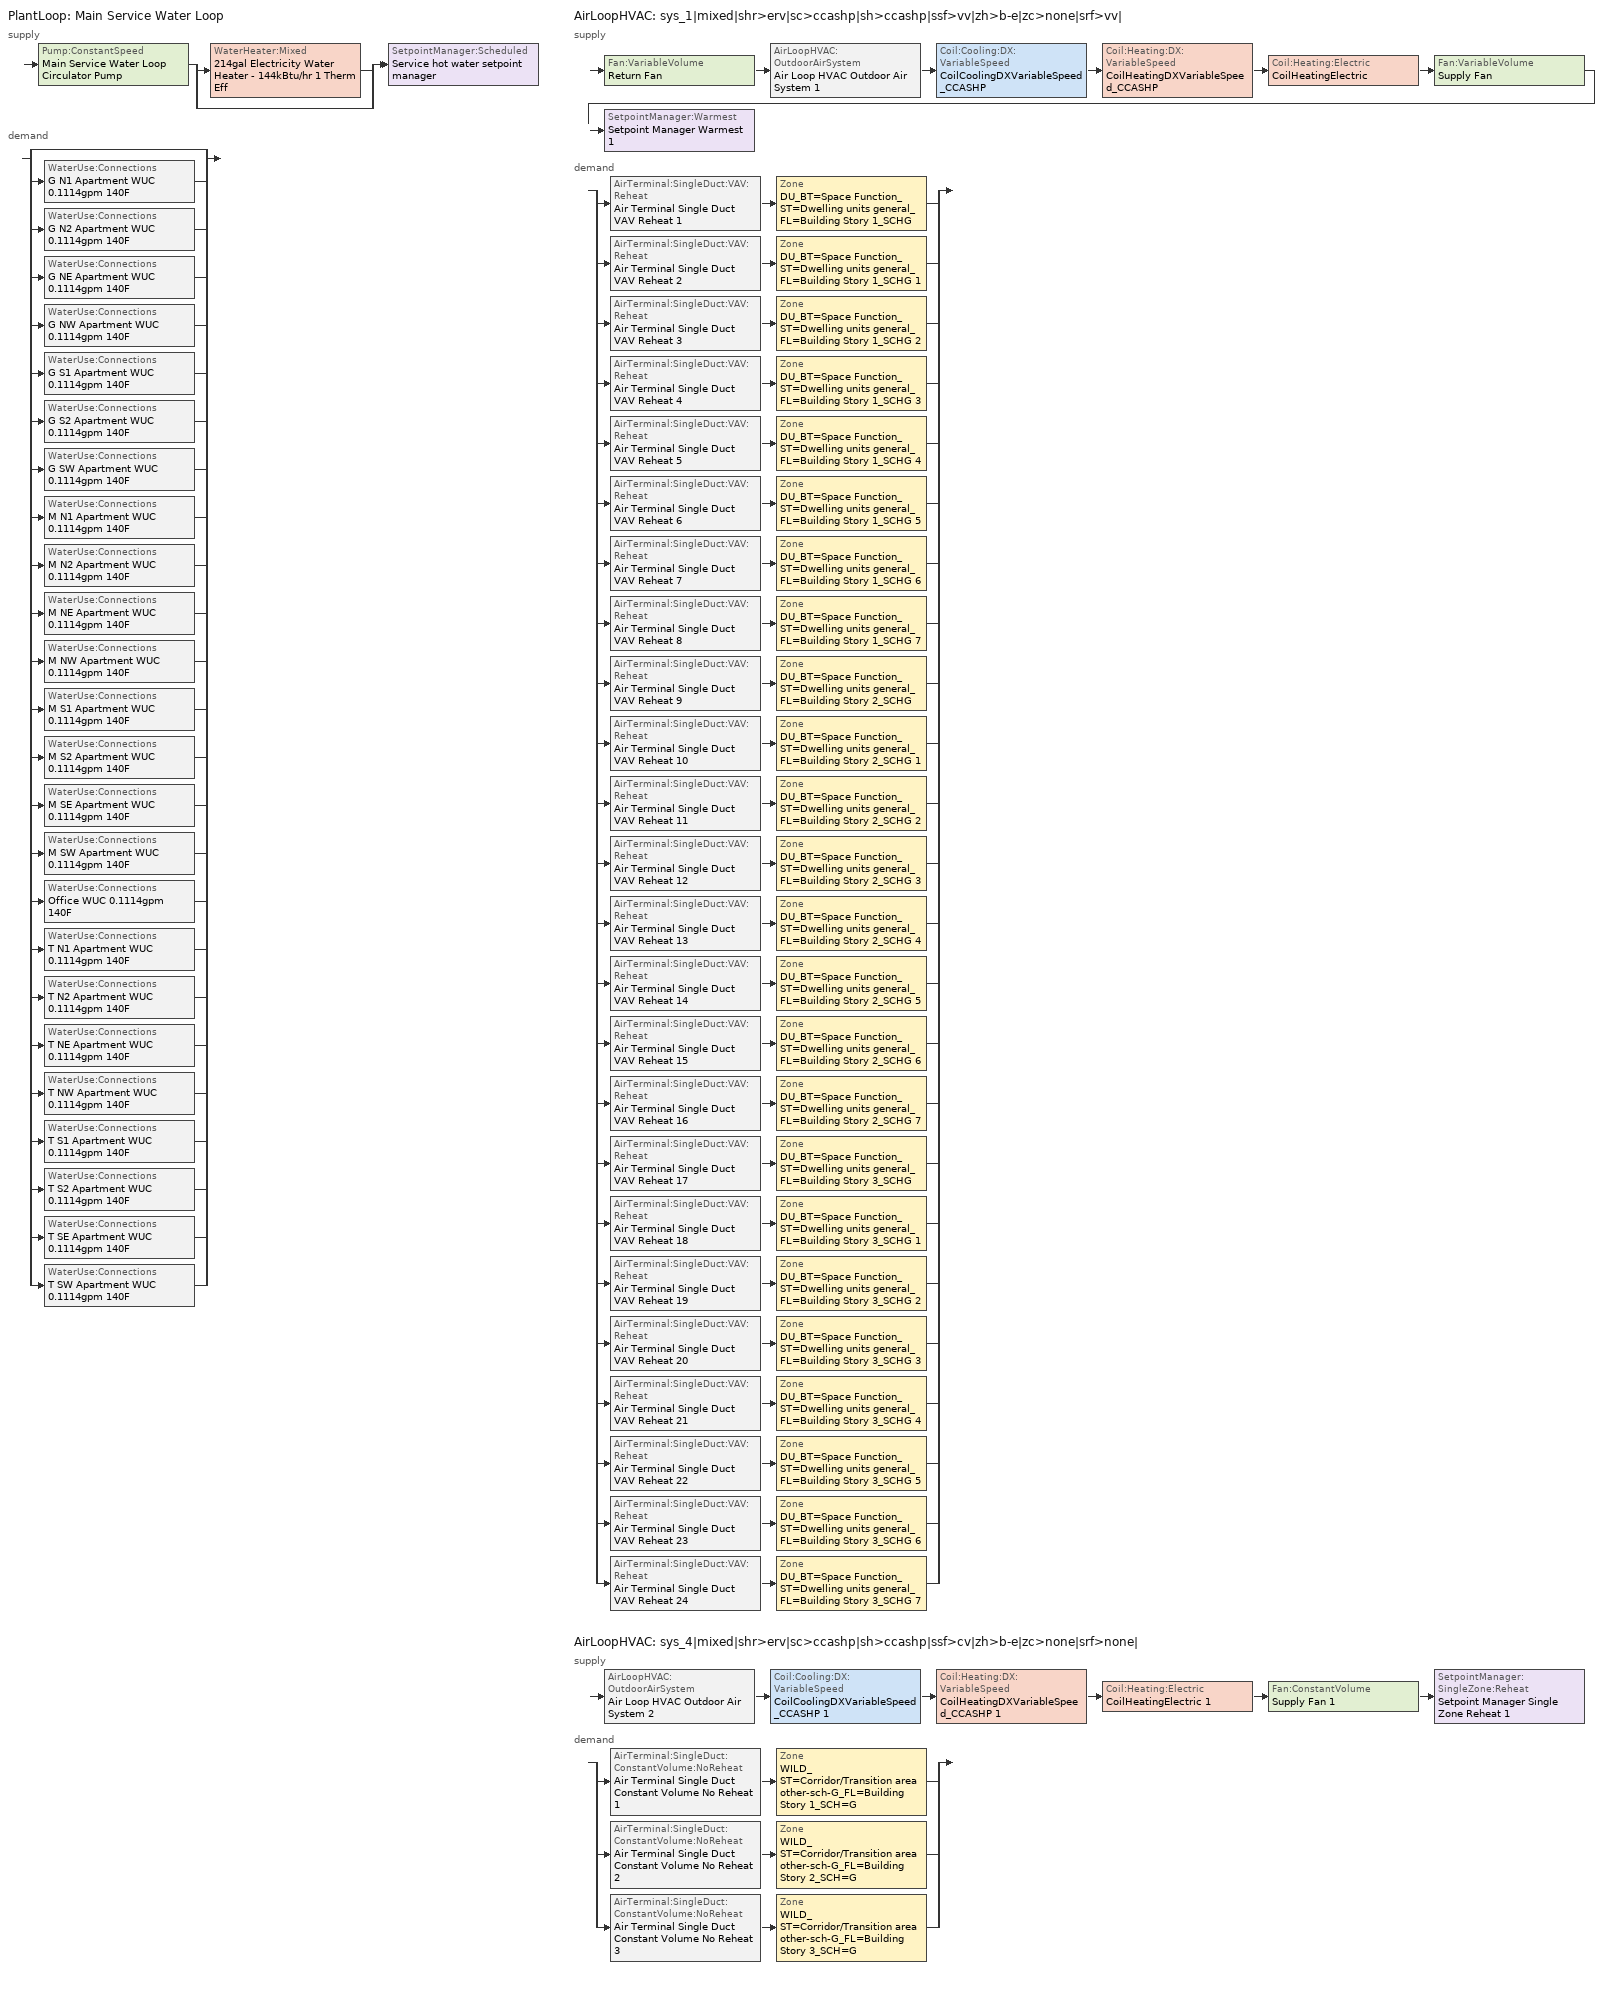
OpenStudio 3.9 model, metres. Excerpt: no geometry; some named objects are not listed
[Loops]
PlantLoop 'Main Service Water Loop'
 supply: Pump:ConstantSpeed 'Main Service Water Loop Circulator Pump' > split
  | WaterHeater:Mixed '214gal Electricity Water Heater - 144kBtu/hr 1 Therm Eff'
  | bypass
  join > SetpointManager:Scheduled 'Service hot water setpoint manager'
 demand: split
  | bypass
  | WaterUse:Connections 'G N1 Apartment WUC 0.1114gpm 140F'
  | WaterUse:Connections 'G N2 Apartment WUC 0.1114gpm 140F'
  | WaterUse:Connections 'G NE Apartment WUC 0.1114gpm 140F'
  | WaterUse:Connections 'G NW Apartment WUC 0.1114gpm 140F'
  | WaterUse:Connections 'G S1 Apartment WUC 0.1114gpm 140F'
  | WaterUse:Connections 'G S2 Apartment WUC 0.1114gpm 140F'
  | WaterUse:Connections 'G SW Apartment WUC 0.1114gpm 140F'
  | WaterUse:Connections 'M N1 Apartment WUC 0.1114gpm 140F'
  | WaterUse:Connections 'M N2 Apartment WUC 0.1114gpm 140F'
  | WaterUse:Connections 'M NE Apartment WUC 0.1114gpm 140F'
  | WaterUse:Connections 'M NW Apartment WUC 0.1114gpm 140F'
  | WaterUse:Connections 'M S1 Apartment WUC 0.1114gpm 140F'
  | WaterUse:Connections 'M S2 Apartment WUC 0.1114gpm 140F'
  | WaterUse:Connections 'M SE Apartment WUC 0.1114gpm 140F'
  | WaterUse:Connections 'M SW Apartment WUC 0.1114gpm 140F'
  | WaterUse:Connections 'Office WUC 0.1114gpm 140F'
  | WaterUse:Connections 'T N1 Apartment WUC 0.1114gpm 140F'
  | WaterUse:Connections 'T N2 Apartment WUC 0.1114gpm 140F'
  | WaterUse:Connections 'T NE Apartment WUC 0.1114gpm 140F'
  | WaterUse:Connections 'T NW Apartment WUC 0.1114gpm 140F'
  | WaterUse:Connections 'T S1 Apartment WUC 0.1114gpm 140F'
  | WaterUse:Connections 'T S2 Apartment WUC 0.1114gpm 140F'
  | WaterUse:Connections 'T SE Apartment WUC 0.1114gpm 140F'
  | WaterUse:Connections 'T SW Apartment WUC 0.1114gpm 140F'
AirLoopHVAC 'sys_1|mixed|shr>erv|sc>ccashp|sh>ccashp|ssf>vv|zh>b-e|zc>none|srf>vv|'
 supply: Fan:VariableVolume 'Return Fan' > AirLoopHVAC:OutdoorAirSystem 'Air Loop HVAC Outdoor Air System 1' > Coil:Cooling:DX:VariableSpeed 'CoilCoolingDXVariableSpeed_CCASHP' > Coil:Heating:DX:VariableSpeed 'CoilHeatingDXVariableSpeed_CCASHP' > Coil:Heating:Electric 'CoilHeatingElectric' > Fan:VariableVolume 'Supply Fan' > SetpointManager:Warmest 'Setpoint Manager Warmest 1'
 demand: split
  | AirTerminal:SingleDuct:VAV:Reheat 'Air Terminal Single Duct VAV Reheat 1' > Zone 'DU_BT=Space Function_ST=Dwelling units general_FL=Building Story 1_SCHG'
  | AirTerminal:SingleDuct:VAV:Reheat 'Air Terminal Single Duct VAV Reheat 2' > Zone 'DU_BT=Space Function_ST=Dwelling units general_FL=Building Story 1_SCHG 1'
  | AirTerminal:SingleDuct:VAV:Reheat 'Air Terminal Single Duct VAV Reheat 3' > Zone 'DU_BT=Space Function_ST=Dwelling units general_FL=Building Story 1_SCHG 2'
  | AirTerminal:SingleDuct:VAV:Reheat 'Air Terminal Single Duct VAV Reheat 4' > Zone 'DU_BT=Space Function_ST=Dwelling units general_FL=Building Story 1_SCHG 3'
  | AirTerminal:SingleDuct:VAV:Reheat 'Air Terminal Single Duct VAV Reheat 5' > Zone 'DU_BT=Space Function_ST=Dwelling units general_FL=Building Story 1_SCHG 4'
  | AirTerminal:SingleDuct:VAV:Reheat 'Air Terminal Single Duct VAV Reheat 6' > Zone 'DU_BT=Space Function_ST=Dwelling units general_FL=Building Story 1_SCHG 5'
  | AirTerminal:SingleDuct:VAV:Reheat 'Air Terminal Single Duct VAV Reheat 7' > Zone 'DU_BT=Space Function_ST=Dwelling units general_FL=Building Story 1_SCHG 6'
  | AirTerminal:SingleDuct:VAV:Reheat 'Air Terminal Single Duct VAV Reheat 8' > Zone 'DU_BT=Space Function_ST=Dwelling units general_FL=Building Story 1_SCHG 7'
  | AirTerminal:SingleDuct:VAV:Reheat 'Air Terminal Single Duct VAV Reheat 9' > Zone 'DU_BT=Space Function_ST=Dwelling units general_FL=Building Story 2_SCHG'
  | AirTerminal:SingleDuct:VAV:Reheat 'Air Terminal Single Duct VAV Reheat 10' > Zone 'DU_BT=Space Function_ST=Dwelling units general_FL=Building Story 2_SCHG 1'
  | AirTerminal:SingleDuct:VAV:Reheat 'Air Terminal Single Duct VAV Reheat 11' > Zone 'DU_BT=Space Function_ST=Dwelling units general_FL=Building Story 2_SCHG 2'
  | AirTerminal:SingleDuct:VAV:Reheat 'Air Terminal Single Duct VAV Reheat 12' > Zone 'DU_BT=Space Function_ST=Dwelling units general_FL=Building Story 2_SCHG 3'
  | AirTerminal:SingleDuct:VAV:Reheat 'Air Terminal Single Duct VAV Reheat 13' > Zone 'DU_BT=Space Function_ST=Dwelling units general_FL=Building Story 2_SCHG 4'
  | AirTerminal:SingleDuct:VAV:Reheat 'Air Terminal Single Duct VAV Reheat 14' > Zone 'DU_BT=Space Function_ST=Dwelling units general_FL=Building Story 2_SCHG 5'
  | AirTerminal:SingleDuct:VAV:Reheat 'Air Terminal Single Duct VAV Reheat 15' > Zone 'DU_BT=Space Function_ST=Dwelling units general_FL=Building Story 2_SCHG 6'
  | AirTerminal:SingleDuct:VAV:Reheat 'Air Terminal Single Duct VAV Reheat 16' > Zone 'DU_BT=Space Function_ST=Dwelling units general_FL=Building Story 2_SCHG 7'
  | AirTerminal:SingleDuct:VAV:Reheat 'Air Terminal Single Duct VAV Reheat 17' > Zone 'DU_BT=Space Function_ST=Dwelling units general_FL=Building Story 3_SCHG'
  | AirTerminal:SingleDuct:VAV:Reheat 'Air Terminal Single Duct VAV Reheat 18' > Zone 'DU_BT=Space Function_ST=Dwelling units general_FL=Building Story 3_SCHG 1'
  | AirTerminal:SingleDuct:VAV:Reheat 'Air Terminal Single Duct VAV Reheat 19' > Zone 'DU_BT=Space Function_ST=Dwelling units general_FL=Building Story 3_SCHG 2'
  | AirTerminal:SingleDuct:VAV:Reheat 'Air Terminal Single Duct VAV Reheat 20' > Zone 'DU_BT=Space Function_ST=Dwelling units general_FL=Building Story 3_SCHG 3'
  | AirTerminal:SingleDuct:VAV:Reheat 'Air Terminal Single Duct VAV Reheat 21' > Zone 'DU_BT=Space Function_ST=Dwelling units general_FL=Building Story 3_SCHG 4'
  | AirTerminal:SingleDuct:VAV:Reheat 'Air Terminal Single Duct VAV Reheat 22' > Zone 'DU_BT=Space Function_ST=Dwelling units general_FL=Building Story 3_SCHG 5'
  | AirTerminal:SingleDuct:VAV:Reheat 'Air Terminal Single Duct VAV Reheat 23' > Zone 'DU_BT=Space Function_ST=Dwelling units general_FL=Building Story 3_SCHG 6'
  | AirTerminal:SingleDuct:VAV:Reheat 'Air Terminal Single Duct VAV Reheat 24' > Zone 'DU_BT=Space Function_ST=Dwelling units general_FL=Building Story 3_SCHG 7'
AirLoopHVAC 'sys_4|mixed|shr>erv|sc>ccashp|sh>ccashp|ssf>cv|zh>b-e|zc>none|srf>none|'
 supply: AirLoopHVAC:OutdoorAirSystem 'Air Loop HVAC Outdoor Air System 2' > Coil:Cooling:DX:VariableSpeed 'CoilCoolingDXVariableSpeed_CCASHP 1' > Coil:Heating:DX:VariableSpeed 'CoilHeatingDXVariableSpeed_CCASHP 1' > Coil:Heating:Electric 'CoilHeatingElectric 1' > Fan:ConstantVolume 'Supply Fan 1' > SetpointManager:SingleZone:Reheat 'Setpoint Manager Single Zone Reheat 1'
 demand: split
  | AirTerminal:SingleDuct:ConstantVolume:NoReheat 'Air Terminal Single Duct Constant Volume No Reheat 1' > Zone 'WILD_ST=Corridor/Transition area other-sch-G_FL=Building Story 1_SCH=G'
  | AirTerminal:SingleDuct:ConstantVolume:NoReheat 'Air Terminal Single Duct Constant Volume No Reheat 2' > Zone 'WILD_ST=Corridor/Transition area other-sch-G_FL=Building Story 2_SCH=G'
  | AirTerminal:SingleDuct:ConstantVolume:NoReheat 'Air Terminal Single Duct Constant Volume No Reheat 3' > Zone 'WILD_ST=Corridor/Transition area other-sch-G_FL=Building Story 3_SCH=G'
[Sizing:Zone] Zone Cooling Design Supply Air Temperature Input Method=TemperatureDifference; Zone Cooling Design Supply Air Temperature {C}=13; Zone Cooling Design Supply Air Temperature Difference {deltaC}=11; Zone Heating Design Supply Air Temperature Input Method=TemperatureDifference; Zone Heating Design Supply Air Temperature {C}=43; Zone Heating Design Supply Air Temperature Difference {deltaC}=21; Zone Cooling Design Supply Air Humidity Ratio {kg-H2O/kg-air}=0.0085; Zone Heating Design Supply Air Humidity Ratio {kg-H2O/kg-air}=0.008; Zone Heating Sizing Factor=1.3; Zone Cooling Sizing Factor=1.1; Cooling Design Air Flow Method=DesignDay; Heating Design Air Flow Method=DesignDay; Account for Dedicated Outdoor Air System=No; Dedicated Outdoor Air System Control Strategy=NeutralSupplyAir; Dedicated Outdoor Air Low Setpoint Temperature for Design {C}=autosize; Dedicated Outdoor Air High Setpoint Temperature for Design {C}=autosize; Zone Load Sizing Method=Sensible Load Only No Latent Load; Zone Latent Cooling Design Supply Air Humidity Ratio Input Method=HumidityRatioDifference; Zone Cooling Design Supply Air Humidity Ratio Difference {kgWater/kgDryAir}=0.005; Zone Latent Heating Design Supply Air Humidity Ratio Input Method=HumidityRatioDifference; Zone Humidification Design Supply Air Humidity Ratio Difference {kgWater/kgDryAir}=0.005; Sizing Option=Coincident
DU_BT=Space Function_ST=Dwelling units general_FL=Building Story 1_SCHG; DU_BT=Space Function_ST=Dwelling units general_FL=Building Story 2_SCHG; DU_BT=Space Function_ST=Dwelling units general_FL=Building Story 3_SCHG; DU_BT=Space Function_ST=Dwelling units general_FL=Building Story 1_SCHG 1; DU_BT=Space Function_ST=Dwelling units general_FL=Building Story 1_SCHG 2; DU_BT=Space Function_ST=Dwelling units general_FL=Building Story 2_SCHG 1; DU_BT=Space Function_ST=Dwelling units general_FL=Building Story 2_SCHG 2; DU_BT=Space Function_ST=Dwelling units general_FL=Building Story 1_SCHG 3; DU_BT=Space Function_ST=Dwelling units general_FL=Building Story 3_SCHG 1; DU_BT=Space Function_ST=Dwelling units general_FL=Building Story 2_SCHG 3; DU_BT=Space Function_ST=Dwelling units general_FL=Building Story 3_SCHG 2; DU_BT=Space Function_ST=Dwelling units general_FL=Building Story 1_SCHG 4; DU_BT=Space Function_ST=Dwelling units general_FL=Building Story 3_SCHG 3; DU_BT=Space Function_ST=Dwelling units general_FL=Building Story 1_SCHG 5; DU_BT=Space Function_ST=Dwelling units general_FL=Building Story 2_SCHG 4; DU_BT=Space Function_ST=Dwelling units general_FL=Building Story 2_SCHG 5; DU_BT=Space Function_ST=Dwelling units general_FL=Building Story 3_SCHG 4; DU_BT=Space Function_ST=Dwelling units general_FL=Building Story 3_SCHG 5; DU_BT=Space Function_ST=Dwelling units general_FL=Building Story 3_SCHG 6; DU_BT=Space Function_ST=Dwelling units general_FL=Building Story 1_SCHG 6; DU_BT=Space Function_ST=Dwelling units general_FL=Building Story 2_SCHG 6; DU_BT=Space Function_ST=Dwelling units general_FL=Building Story 3_SCHG 7; DU_BT=Space Function_ST=Dwelling units general_FL=Building Story 2_SCHG 7; DU_BT=Space Function_ST=Dwelling units general_FL=Building Story 1_SCHG 7; WILD_ST=Corridor/Transition area other-sch-G_FL=Building Story 1_SCH=G; WILD_ST=Corridor/Transition area other-sch-G_FL=Building Story 3_SCH=G; WILD_ST=Corridor/Transition area other-sch-G_FL=Building Story 2_SCH=G
[Zone equipment]
DU_BT=Space Function_ST=Dwelling units general_FL=Building Story 1_SCHG: Air Terminal Single Duct VAV Reheat 1, ZoneHVACBaseboardConvectiveElectric
DU_BT=Space Function_ST=Dwelling units general_FL=Building Story 2_SCHG: Air Terminal Single Duct VAV Reheat 9, ZoneHVACBaseboardConvectiveElectric 8
DU_BT=Space Function_ST=Dwelling units general_FL=Building Story 3_SCHG: Air Terminal Single Duct VAV Reheat 17, ZoneHVACBaseboardConvectiveElectric 16
DU_BT=Space Function_ST=Dwelling units general_FL=Building Story 1_SCHG 1: Air Terminal Single Duct VAV Reheat 2, ZoneHVACBaseboardConvectiveElectric 1
DU_BT=Space Function_ST=Dwelling units general_FL=Building Story 1_SCHG 2: Air Terminal Single Duct VAV Reheat 3, ZoneHVACBaseboardConvectiveElectric 2
DU_BT=Space Function_ST=Dwelling units general_FL=Building Story 2_SCHG 1: Air Terminal Single Duct VAV Reheat 10, ZoneHVACBaseboardConvectiveElectric 9
DU_BT=Space Function_ST=Dwelling units general_FL=Building Story 2_SCHG 2: Air Terminal Single Duct VAV Reheat 11, ZoneHVACBaseboardConvectiveElectric 10
DU_BT=Space Function_ST=Dwelling units general_FL=Building Story 1_SCHG 3: Air Terminal Single Duct VAV Reheat 4, ZoneHVACBaseboardConvectiveElectric 3
DU_BT=Space Function_ST=Dwelling units general_FL=Building Story 3_SCHG 1: Air Terminal Single Duct VAV Reheat 18, ZoneHVACBaseboardConvectiveElectric 17
DU_BT=Space Function_ST=Dwelling units general_FL=Building Story 2_SCHG 3: Air Terminal Single Duct VAV Reheat 12, ZoneHVACBaseboardConvectiveElectric 11
DU_BT=Space Function_ST=Dwelling units general_FL=Building Story 3_SCHG 2: Air Terminal Single Duct VAV Reheat 19, ZoneHVACBaseboardConvectiveElectric 18
DU_BT=Space Function_ST=Dwelling units general_FL=Building Story 1_SCHG 4: Air Terminal Single Duct VAV Reheat 5, ZoneHVACBaseboardConvectiveElectric 4
DU_BT=Space Function_ST=Dwelling units general_FL=Building Story 3_SCHG 3: Air Terminal Single Duct VAV Reheat 20, ZoneHVACBaseboardConvectiveElectric 19
DU_BT=Space Function_ST=Dwelling units general_FL=Building Story 1_SCHG 5: Air Terminal Single Duct VAV Reheat 6, ZoneHVACBaseboardConvectiveElectric 5
DU_BT=Space Function_ST=Dwelling units general_FL=Building Story 2_SCHG 4: Air Terminal Single Duct VAV Reheat 13, ZoneHVACBaseboardConvectiveElectric 12
DU_BT=Space Function_ST=Dwelling units general_FL=Building Story 2_SCHG 5: Air Terminal Single Duct VAV Reheat 14, ZoneHVACBaseboardConvectiveElectric 13
DU_BT=Space Function_ST=Dwelling units general_FL=Building Story 3_SCHG 4: Air Terminal Single Duct VAV Reheat 21, ZoneHVACBaseboardConvectiveElectric 20
DU_BT=Space Function_ST=Dwelling units general_FL=Building Story 3_SCHG 5: Air Terminal Single Duct VAV Reheat 22, ZoneHVACBaseboardConvectiveElectric 21
DU_BT=Space Function_ST=Dwelling units general_FL=Building Story 3_SCHG 6: Air Terminal Single Duct VAV Reheat 23, ZoneHVACBaseboardConvectiveElectric 22
DU_BT=Space Function_ST=Dwelling units general_FL=Building Story 1_SCHG 6: Air Terminal Single Duct VAV Reheat 7, ZoneHVACBaseboardConvectiveElectric 6
DU_BT=Space Function_ST=Dwelling units general_FL=Building Story 2_SCHG 6: Air Terminal Single Duct VAV Reheat 15, ZoneHVACBaseboardConvectiveElectric 14
DU_BT=Space Function_ST=Dwelling units general_FL=Building Story 3_SCHG 7: Air Terminal Single Duct VAV Reheat 24, ZoneHVACBaseboardConvectiveElectric 23
DU_BT=Space Function_ST=Dwelling units general_FL=Building Story 2_SCHG 7: Air Terminal Single Duct VAV Reheat 16, ZoneHVACBaseboardConvectiveElectric 15
DU_BT=Space Function_ST=Dwelling units general_FL=Building Story 1_SCHG 7: Air Terminal Single Duct VAV Reheat 8, ZoneHVACBaseboardConvectiveElectric 7
WILD_ST=Corridor/Transition area other-sch-G_FL=Building Story 1_SCH=G: Air Terminal Single Duct Constant Volume No Reheat 1, ZoneHVACBaseboardConvectiveElectric 24
WILD_ST=Corridor/Transition area other-sch-G_FL=Building Story 3_SCH=G: Air Terminal Single Duct Constant Volume No Reheat 3, ZoneHVACBaseboardConvectiveElectric 26
WILD_ST=Corridor/Transition area other-sch-G_FL=Building Story 2_SCH=G: Air Terminal Single Duct Constant Volume No Reheat 2, ZoneHVACBaseboardConvectiveElectric 25
[PlantLoop]
Main Service Water Loop: Glycol Concentration=0; Maximum Loop Temperature {C}=60; Minimum Loop Temperature {C}=51.6667; Plant Loop Volume {m3}=Autocalculate; Load Distribution Scheme=Optimal
[Sizing:Plant]
Main Service Water Loop: Loop Type=Heating; Design Loop Exit Temperature {C}=60; Loop Design Temperature Difference {deltaC}=5; Sizing Option=NonCoincident; Zone Timesteps in Averaging Window=1; Coincident Sizing Factor Mode=None
[SetpointManager:Scheduled]
Service hot water setpoint manager: Control Variable=Temperature; Schedule=Service Water Loop Temp - 140F; Setpoint Node or NodeList=Main Service Water Loop Supply Outlet Node
[Pump:ConstantSpeed]
Main Service Water Loop Circulator Pump: Rated Flow Rate {m3/s}=autosize; Rated Pump Head {Pa}=320493; Rated Power Consumption {W}=autosize; Motor Efficiency=0.855; Fraction of Motor Inefficiencies to Fluid Stream=0; Pump Control Type=Intermittent; Design Power Sizing Method=PowerPerFlowPerPressure; Design Electric Power per Unit Flow Rate {W/(m3/s)}=348701.1; Design Shaft Power per Unit Flow Rate per Unit Head {W-s/m3-Pa}=1.28205
[WaterHeater:Mixed]
214gal Electricity Water Heater - 144kBtu/hr 1 Therm Eff: Tank Volume {m3}=0.809935; Setpoint Temperature Schedule=Service Water Loop Temp - 140F; Deadband Temperature Difference {deltaC}=2; Maximum Temperature Limit {C}=60; Heater Control Type=Cycle; Heater Maximum Capacity {W}=42319.1; Heater Fuel Type=Electricity; Heater Thermal Efficiency=1; Off Cycle Parasitic Fuel Consumption Rate {W}=84.1756; Off Cycle Parasitic Fuel Type=Electricity; Off Cycle Parasitic Heat Fraction to Tank=0.8; On Cycle Parasitic Fuel Consumption Rate {W}=84.1756; On Cycle Parasitic Fuel Type=Electricity; On Cycle Parasitic Heat Fraction to Tank=0; Ambient Temperature Indicator=Schedule; Ambient Temperature Schedule=Water Heater Ambient Temp Schedule 71.6F; Off Cycle Loss Coefficient to Ambient Temperature {W/K}=4.00892; On Cycle Loss Coefficient to Ambient Temperature {W/K}=4.00892; Use Side Effectiveness=1; Source Side Effectiveness=1; Use Side Design Flow Rate {m3/s}=autosize; Source Side Design Flow Rate {m3/s}=autosize; Indirect Water Heating Recovery Time {hr}=1.5; Source Side Flow Control Mode=IndirectHeatPrimarySetpoint
[WaterHeater:Sizing]
214gal Electricity Water Heater - 144kBtu/hr 1 Therm Eff: Design Mode=PeakDraw; Time Storage Can Meet Peak Draw {hr}=0.538503; Time for Tank Recovery {hr}=1; Nominal Tank Volume for Autosizing Plant Connections {m3}=1
[WaterUse:Equipment:Definition] Peak Flow Rate {m3/s}=7.03069e-06; Target Temperature Schedule=Mixed Water At Faucet Temp - 140F; Sensible Fraction Schedule=Fraction Sensible - 0.2; Latent Fraction Schedule=Fraction Latent - 0.05
G n1 apartment 0.1114gpm 140F; G n2 apartment 0.1114gpm 140F; G ne apartment 0.1114gpm 140F; G nw apartment 0.1114gpm 140F; G s1 apartment 0.1114gpm 140F; G s2 apartment 0.1114gpm 140F; G sw apartment 0.1114gpm 140F; M n1 apartment 0.1114gpm 140F; M n2 apartment 0.1114gpm 140F; M ne apartment 0.1114gpm 140F; M nw apartment 0.1114gpm 140F; M s1 apartment 0.1114gpm 140F; M s2 apartment 0.1114gpm 140F; M se apartment 0.1114gpm 140F; M sw apartment 0.1114gpm 140F; Office 0.1114gpm 140F; T n1 apartment 0.1114gpm 140F; T n2 apartment 0.1114gpm 140F; T ne apartment 0.1114gpm 140F; T nw apartment 0.1114gpm 140F; T s1 apartment 0.1114gpm 140F; T s2 apartment 0.1114gpm 140F; T se apartment 0.1114gpm 140F; T sw apartment 0.1114gpm 140F
[WaterUse:Equipment] Flow Rate Fraction Schedule=NECB-G-Service Water Heating
Name | Water Use Equipment Definition | Space
G N1 Apartment Service Water Use 0.1114gpm 140F | G n1 apartment 0.1114gpm 140F | G N1 Apartment
G N2 Apartment Service Water Use 0.1114gpm 140F | G n2 apartment 0.1114gpm 140F | G N2 Apartment
G NE Apartment Service Water Use 0.1114gpm 140F | G ne apartment 0.1114gpm 140F | G NE Apartment
G NW Apartment Service Water Use 0.1114gpm 140F | G nw apartment 0.1114gpm 140F | G NW Apartment
G S1 Apartment Service Water Use 0.1114gpm 140F | G s1 apartment 0.1114gpm 140F | G S1 Apartment
G S2 Apartment Service Water Use 0.1114gpm 140F | G s2 apartment 0.1114gpm 140F | G S2 Apartment
G SW Apartment Service Water Use 0.1114gpm 140F | G sw apartment 0.1114gpm 140F | G SW Apartment
M N1 Apartment Service Water Use 0.1114gpm 140F | M n1 apartment 0.1114gpm 140F | M N1 Apartment
M N2 Apartment Service Water Use 0.1114gpm 140F | M n2 apartment 0.1114gpm 140F | M N2 Apartment
M NE Apartment Service Water Use 0.1114gpm 140F | M ne apartment 0.1114gpm 140F | M NE Apartment
M NW Apartment Service Water Use 0.1114gpm 140F | M nw apartment 0.1114gpm 140F | M NW Apartment
M S1 Apartment Service Water Use 0.1114gpm 140F | M s1 apartment 0.1114gpm 140F | M S1 Apartment
M S2 Apartment Service Water Use 0.1114gpm 140F | M s2 apartment 0.1114gpm 140F | M S2 Apartment
M SE Apartment Service Water Use 0.1114gpm 140F | M se apartment 0.1114gpm 140F | M SE Apartment
M SW Apartment Service Water Use 0.1114gpm 140F | M sw apartment 0.1114gpm 140F | M SW Apartment
Office Service Water Use 0.1114gpm 140F | Office 0.1114gpm 140F | Office
T N1 Apartment Service Water Use 0.1114gpm 140F | T n1 apartment 0.1114gpm 140F | T N1 Apartment
T N2 Apartment Service Water Use 0.1114gpm 140F | T n2 apartment 0.1114gpm 140F | T N2 Apartment
T NE Apartment Service Water Use 0.1114gpm 140F | T ne apartment 0.1114gpm 140F | T NE Apartment
T NW Apartment Service Water Use 0.1114gpm 140F | T nw apartment 0.1114gpm 140F | T NW Apartment
T S1 Apartment Service Water Use 0.1114gpm 140F | T s1 apartment 0.1114gpm 140F | T S1 Apartment
T S2 Apartment Service Water Use 0.1114gpm 140F | T s2 apartment 0.1114gpm 140F | T S2 Apartment
T SE Apartment Service Water Use 0.1114gpm 140F | T se apartment 0.1114gpm 140F | T SE Apartment
T SW Apartment Service Water Use 0.1114gpm 140F | T sw apartment 0.1114gpm 140F | T SW Apartment
[WaterUse:Connections] Drain Water Heat Exchanger Type=None; Drain Water Heat Exchanger Destination=Plant
Name | Water Use Equipment Name 1
G N1 Apartment WUC 0.1114gpm 140F | G N1 Apartment Service Water Use 0.1114gpm 140F
G N2 Apartment WUC 0.1114gpm 140F | G N2 Apartment Service Water Use 0.1114gpm 140F
G NE Apartment WUC 0.1114gpm 140F | G NE Apartment Service Water Use 0.1114gpm 140F
G NW Apartment WUC 0.1114gpm 140F | G NW Apartment Service Water Use 0.1114gpm 140F
G S1 Apartment WUC 0.1114gpm 140F | G S1 Apartment Service Water Use 0.1114gpm 140F
G S2 Apartment WUC 0.1114gpm 140F | G S2 Apartment Service Water Use 0.1114gpm 140F
G SW Apartment WUC 0.1114gpm 140F | G SW Apartment Service Water Use 0.1114gpm 140F
M N1 Apartment WUC 0.1114gpm 140F | M N1 Apartment Service Water Use 0.1114gpm 140F
M N2 Apartment WUC 0.1114gpm 140F | M N2 Apartment Service Water Use 0.1114gpm 140F
M NE Apartment WUC 0.1114gpm 140F | M NE Apartment Service Water Use 0.1114gpm 140F
M NW Apartment WUC 0.1114gpm 140F | M NW Apartment Service Water Use 0.1114gpm 140F
M S1 Apartment WUC 0.1114gpm 140F | M S1 Apartment Service Water Use 0.1114gpm 140F
M S2 Apartment WUC 0.1114gpm 140F | M S2 Apartment Service Water Use 0.1114gpm 140F
M SE Apartment WUC 0.1114gpm 140F | M SE Apartment Service Water Use 0.1114gpm 140F
M SW Apartment WUC 0.1114gpm 140F | M SW Apartment Service Water Use 0.1114gpm 140F
Office WUC 0.1114gpm 140F | Office Service Water Use 0.1114gpm 140F
T N1 Apartment WUC 0.1114gpm 140F | T N1 Apartment Service Water Use 0.1114gpm 140F
T N2 Apartment WUC 0.1114gpm 140F | T N2 Apartment Service Water Use 0.1114gpm 140F
T NE Apartment WUC 0.1114gpm 140F | T NE Apartment Service Water Use 0.1114gpm 140F
T NW Apartment WUC 0.1114gpm 140F | T NW Apartment Service Water Use 0.1114gpm 140F
T S1 Apartment WUC 0.1114gpm 140F | T S1 Apartment Service Water Use 0.1114gpm 140F
T S2 Apartment WUC 0.1114gpm 140F | T S2 Apartment Service Water Use 0.1114gpm 140F
T SE Apartment WUC 0.1114gpm 140F | T SE Apartment Service Water Use 0.1114gpm 140F
T SW Apartment WUC 0.1114gpm 140F | T SW Apartment Service Water Use 0.1114gpm 140F
[AirLoopHVAC] Design Supply Air Flow Rate {m3/s}=autosize; Design Return Air Flow Fraction of Supply Air Flow=1
Name | Availability Schedule
sys_1|mixed|shr>erv|sc>ccashp|sh>ccashp|ssf>vv|zh>b-e|zc>none|srf>vv| | sys_1|mixed|shr>none|sc>ccashp|sh>ccashp|ssf>vv|zh>b-e|zc>none|srf>vv| Occ Sch
sys_4|mixed|shr>erv|sc>ccashp|sh>ccashp|ssf>cv|zh>b-e|zc>none|srf>none| | sys_4|mixed|shr>none|sc>ccashp|sh>ccashp|ssf>cv|zh>b-e|zc>none|srf>none| Occ Sch
[Sizing:System] Type of Load to Size On=Sensible; Central Heating Maximum System Air Flow Ratio=1; Preheat Design Temperature {C}=7; Preheat Design Humidity Ratio {kg-H2O/kg-Air}=0.008; Precool Design Temperature {C}=13; Precool Design Humidity Ratio {kg-H2O/kg-Air}=0.008; Central Cooling Design Supply Air Temperature {C}=13; Central Heating Design Supply Air Temperature {C}=43; Sizing Option=NonCoincident; 100% Outdoor Air in Cooling=No; 100% Outdoor Air in Heating=No; Central Cooling Design Supply Air Humidity Ratio {kg-H2O/kg-Air}=0.0085; Central Heating Design Supply Air Humidity Ratio {kg-H2O/kg-Air}=0.008; Cooling Design Air Flow Method=DesignDay; Cooling Design Air Flow Rate {m3/s}=0; Heating Design Air Flow Method=DesignDay; Heating Design Air Flow Rate {m3/s}=0; System Outdoor Air Method=ZoneSum; Zone Maximum Outdoor Air Fraction=1; Cooling Supply Air Flow Rate Per Floor Area {m3/s-m2}=0.00996765; Cooling Fraction of Autosized Cooling Supply Air Flow Rate=1; Cooling Supply Air Flow Rate Per Unit Cooling Capacity {m3/s-W}=3.94755e-05; Heating Supply Air Flow Rate Per Floor Area {m3/s-m2}=0.00996765; Heating Fraction of Autosized Heating Supply Air Flow Rate=1; Heating Fraction of Autosized Cooling Supply Air Flow Rate=1; Heating Supply Air Flow Rate Per Unit Heating Capacity {m3/s-W}=3.15882e-05; Cooling Design Capacity Method=CoolingDesignCapacity; Cooling Design Capacity {W}=autosize; Cooling Design Capacity Per Floor Area {W/m2}=234.7; Fraction of Autosized Cooling Design Capacity=1; Heating Design Capacity Method=HeatingDesignCapacity; Heating Design Capacity {W}=autosize; Heating Design Capacity Per Floor Area {W/m2}=157; Fraction of Autosized Heating Design Capacity=1; Central Cooling Capacity Control Method=OnOff; Occupant Diversity=autosize
sys_1|mixed|shr>erv|sc>ccashp|sh>ccashp|ssf>vv|zh>b-e|zc>none|srf>vv|; sys_4|mixed|shr>erv|sc>ccashp|sh>ccashp|ssf>cv|zh>b-e|zc>none|srf>none|
[SetpointManager:Warmest]
Setpoint Manager Warmest 1: Control Variable=Temperature; Minimum Setpoint Temperature {C}=13; Maximum Setpoint Temperature {C}=22; Strategy=MaximumTemperature; Setpoint Node or NodeList=sys_1|mixed|shr>erv|sc>ccashp|sh>ccashp|ssf>vv|zh>b-e|zc>none|srf>vv| Supply Outlet Node
[Fan:VariableVolume] Availability Schedule=Always On Discrete; Maximum Flow Rate {m3/s}=Autosize; Fan Power Minimum Flow Rate Input Method=Fraction; Fan Power Minimum Air Flow Rate {m3/s}=0; Motor In Airstream Fraction=1; Fan Power Coefficient 5=0
Name | Fan Total Efficiency | Pressure Rise {Pa} | Fan Power Minimum Flow Fraction | Motor Efficiency | Fan Power Coefficient 1 | Fan Power Coefficient 2 | Fan Power Coefficient 3 | Fan Power Coefficient 4
Supply Fan | 0.549965 | 1000 | 0.5 | 0.8461 | -4.1457 | 16.803 | -19.471 | 7.8488
Return Fan | 0.299975 | 250 | 0.68 | 0.4615 | -2.4176 | 9.5874 | -11.559 | 5.4009
[Coil:Heating:DX:VariableSpeed] Nominal Speed Level=1; Rated Air Flow Rate At Selected Nominal Speed Level {m3/s}=autosize; Energy Part Load Fraction Curve=Mitsubishi Hyper Heating VRF Outdoor Unit HPLFFPLR curve; Defrost Energy Input Ratio Function of Temperature Curve=Mitsubishi Hyper Heating VRF Outdoor Unit Defrost HEIRFT curve; Minimum Outdoor Dry-Bulb Temperature for Compressor Operation {C}=-25; Maximum Outdoor Dry-Bulb Temperature for Defrost Operation {C}=5; Crankcase Heater Capacity {W}=1e-06; Maximum Outdoor Dry-Bulb Temperature for Crankcase Heater Operation {C}=10; Defrost Strategy=ReverseCycle; Defrost Control=OnDemand; Defrost Time Period Fraction=0.166667; Resistive Defrost Heater Capacity {W}=autosize
Name | Rated Heating Capacity At Selected Nominal Speed Level {W}
CoilHeatingDXVariableSpeed_CCASHP | 152871
CoilHeatingDXVariableSpeed_CCASHP 1 | 11125.3
[Coil:Heating:Electric] Availability Schedule=Always On Discrete
Name | Nominal Capacity {W}
CoilHeatingElectric; CoilHeatingElectric 1
Coil Heating Electric 1 | 1974.15
Coil Heating Electric 2 | 3258.82
Coil Heating Electric 3 | 2942.2
Coil Heating Electric 4 | 1975.76
Coil Heating Electric 5 | 2665.42
Coil Heating Electric 6 | 3780.48
Coil Heating Electric 7 | 1930.95
Coil Heating Electric 8 | 2674.22
Coil Heating Electric 9 | 5727.94
Coil Heating Electric 10 | 5643.19
Coil Heating Electric 11 | 5960.79
Coil Heating Electric 12 | 8804.51
Coil Heating Electric 13 | 7675.13
Coil Heating Electric 14 | 6862.53
Coil Heating Electric 15 | 9544.85
Coil Heating Electric 16 | 6882.2
Coil Heating Electric 17 | 4556.04
Coil Heating Electric 18 | 5216.03
Coil Heating Electric 19 | 4919.05
Coil Heating Electric 20 | 5672.99
Coil Heating Electric 21 | 3499.51
Coil Heating Electric 22 | 4563.19
Coil Heating Electric 23 | 3554.7
Coil Heating Electric 24 | 3675.07
[Coil:Cooling:DX:VariableSpeed] Nominal Speed Level=1; Rated Air Flow Rate At Selected Nominal Speed Level {m3/s}=autosize; Nominal Time for Condensate to Begin Leaving the Coil {s}=0; Initial Moisture Evaporation Rate Divided by Steady-State AC Latent Capacity=0; Maximum Cycling Rate {cycles/hr}=2.5; Latent Capacity Time Constant {s}=60; Fan Delay Time {s}=60; Energy Part Load Fraction Curve=Mitsubishi Hyper Heating VRF Outdoor Unit CPLFFPLR curve; Condenser Type=AirCooled; Evaporative Condenser Pump Rated Power Consumption {W}=0; Crankcase Heater Capacity {W}=1e-06; Maximum Outdoor Dry-Bulb Temperature for Crankcase Heater Operation {C}=10; Minimum Outdoor Dry-Bulb Temperature for Compressor Operation {C}=-25; Basin Heater Capacity {W/K}=0; Basin Heater Setpoint Temperature {C}=2
Name | Gross Rated Total Cooling Capacity At Selected Nominal Speed Level {W}
CoilCoolingDXVariableSpeed_CCASHP | 152871
CoilCoolingDXVariableSpeed_CCASHP 1 | 11125.3
[Controller:OutdoorAir] Minimum Outdoor Air Flow Rate {m3/s}=autosize; Maximum Outdoor Air Flow Rate {m3/s}=Autosize; Economizer Control Type=DifferentialEnthalpy; Economizer Control Action Type=ModulateFlow; Lockout Type=NoLockout; Minimum Limit Type=FixedMinimum; High Humidity Control=No; High Humidity Outdoor Air Flow Ratio=1; Control High Indoor Humidity Based on Outdoor Humidity Ratio=Yes; Heat Recovery Bypass Control Type=BypassWhenOAFlowGreaterThanMinimum; Economizer Operation Staging=InterlockedWithMechanicalCooling
Name | Minimum Outdoor Air Schedule | Controller Mechanical Ventilation | Economizer Maximum Limit Dry-Bulb Temperature {C} | Economizer Maximum Limit Enthalpy {J/kg} | Economizer Minimum Limit Dry-Bulb Temperature {C}
Controller Outdoor Air 1 | sys_1|mixed|shr>none|sc>ccashp|sh>ccashp|ssf>vv|zh>b-e|zc>none|srf>vv| Occ Sch | Controller Mechanical Ventilation 1
Controller Outdoor Air 2 | sys_4|mixed|shr>none|sc>ccashp|sh>ccashp|ssf>cv|zh>b-e|zc>none|srf>none| Occ Sch | Controller Mechanical Ventilation 2 | 28 | 64000 | -100
[Controller:MechanicalVentilation] Availability Schedule=Always On Discrete; Demand Controlled Ventilation=No
Name | System Outdoor Air Method
Controller Mechanical Ventilation 1 | ZoneSum
Controller Mechanical Ventilation 2
[AirLoopHVAC:OutdoorAirSystem]
Name | Controller
Air Loop HVAC Outdoor Air System 1 | Controller Outdoor Air 1
Air Loop HVAC Outdoor Air System 2 | Controller Outdoor Air 2
[AirTerminal:SingleDuct:VAV:Reheat] Availability Schedule=Always On Discrete; Maximum Air Flow Rate {m3/s}=AutoSize; Zone Minimum Air Flow Input Method=Constant; Constant Minimum Air Flow Fraction=0.3; Fixed Minimum Air Flow Rate {m3/s}=0; Maximum Hot Water or Steam Flow Rate {m3/s}=AutoSize; Minimum Hot Water or Steam Flow Rate {m3/s}=0; Convergence Tolerance=0.001; Damper Heating Action=Normal; Maximum Flow per Zone Floor Area During Reheat {m3/s-m2}=AutoSize; Maximum Flow Fraction During Reheat=0.5; Maximum Reheat Air Temperature {C}=43; Control For Outdoor Air=No
Name | Reheat Coil
Air Terminal Single Duct VAV Reheat 1 | Coil Heating Electric 1
Air Terminal Single Duct VAV Reheat 2 | Coil Heating Electric 2
Air Terminal Single Duct VAV Reheat 3 | Coil Heating Electric 3
Air Terminal Single Duct VAV Reheat 4 | Coil Heating Electric 4
Air Terminal Single Duct VAV Reheat 5 | Coil Heating Electric 5
Air Terminal Single Duct VAV Reheat 6 | Coil Heating Electric 6
Air Terminal Single Duct VAV Reheat 7 | Coil Heating Electric 7
Air Terminal Single Duct VAV Reheat 8 | Coil Heating Electric 8
Air Terminal Single Duct VAV Reheat 9 | Coil Heating Electric 9
Air Terminal Single Duct VAV Reheat 10 | Coil Heating Electric 10
Air Terminal Single Duct VAV Reheat 11 | Coil Heating Electric 11
Air Terminal Single Duct VAV Reheat 12 | Coil Heating Electric 12
Air Terminal Single Duct VAV Reheat 13 | Coil Heating Electric 13
Air Terminal Single Duct VAV Reheat 14 | Coil Heating Electric 14
Air Terminal Single Duct VAV Reheat 15 | Coil Heating Electric 15
Air Terminal Single Duct VAV Reheat 16 | Coil Heating Electric 16
Air Terminal Single Duct VAV Reheat 17 | Coil Heating Electric 17
Air Terminal Single Duct VAV Reheat 18 | Coil Heating Electric 18
Air Terminal Single Duct VAV Reheat 19 | Coil Heating Electric 19
Air Terminal Single Duct VAV Reheat 20 | Coil Heating Electric 20
Air Terminal Single Duct VAV Reheat 21 | Coil Heating Electric 21
Air Terminal Single Duct VAV Reheat 22 | Coil Heating Electric 22
Air Terminal Single Duct VAV Reheat 23 | Coil Heating Electric 23
Air Terminal Single Duct VAV Reheat 24 | Coil Heating Electric 24
[ZoneHVAC:Baseboard:Convective:Electric] Availability Schedule=Always On Discrete; Nominal Capacity {W}=autosize; Efficiency=1
ZoneHVACBaseboardConvectiveElectric; ZoneHVACBaseboardConvectiveElectric 1; ZoneHVACBaseboardConvectiveElectric 2; ZoneHVACBaseboardConvectiveElectric 3; ZoneHVACBaseboardConvectiveElectric 4; ZoneHVACBaseboardConvectiveElectric 5; ZoneHVACBaseboardConvectiveElectric 6; ZoneHVACBaseboardConvectiveElectric 7; ZoneHVACBaseboardConvectiveElectric 8; ZoneHVACBaseboardConvectiveElectric 9; ZoneHVACBaseboardConvectiveElectric 10; ZoneHVACBaseboardConvectiveElectric 11; ZoneHVACBaseboardConvectiveElectric 12; ZoneHVACBaseboardConvectiveElectric 13; ZoneHVACBaseboardConvectiveElectric 14; ZoneHVACBaseboardConvectiveElectric 15; ZoneHVACBaseboardConvectiveElectric 16; ZoneHVACBaseboardConvectiveElectric 17; ZoneHVACBaseboardConvectiveElectric 18; ZoneHVACBaseboardConvectiveElectric 19; ZoneHVACBaseboardConvectiveElectric 20; ZoneHVACBaseboardConvectiveElectric 21; ZoneHVACBaseboardConvectiveElectric 22; ZoneHVACBaseboardConvectiveElectric 23; ZoneHVACBaseboardConvectiveElectric 24; ZoneHVACBaseboardConvectiveElectric 25; ZoneHVACBaseboardConvectiveElectric 26
[SetpointManager:SingleZone:Reheat]
Setpoint Manager Single Zone Reheat 1: Minimum Supply Air Temperature {C}=13; Maximum Supply Air Temperature {C}=43; Control Zone=WILD_ST=Corridor/Transition area other-sch-G_FL=Building Story 1_SCH=G; Setpoint Node or NodeList=sys_4|mixed|shr>erv|sc>ccashp|sh>ccashp|ssf>cv|zh>b-e|zc>none|srf>none| Supply Outlet Node
[Fan:ConstantVolume]
Supply Fan 1: Availability Schedule=Always On Discrete; Fan Total Efficiency=0.39975; Pressure Rise {Pa}=640; Maximum Flow Rate {m3/s}=AutoSize; Motor Efficiency=0.615
[AirTerminal:SingleDuct:ConstantVolume:NoReheat] Availability Schedule=Always On Discrete; Maximum Air Flow Rate {m3/s}=AutoSize
Air Terminal Single Duct Constant Volume No Reheat 1; Air Terminal Single Duct Constant Volume No Reheat 2; Air Terminal Single Duct Constant Volume No Reheat 3
[Schedule:Ruleset]
Name | Default Day Schedule | Summer Design Day Schedule | Winter Design Day Schedule
Service Water Loop Temp - 140F | Service Water Loop Temp - 140F Default
Water Heater Ambient Temp Schedule 71.6F | Water Heater Ambient Temp Schedule 71.6F Default
NECB-G-Service Water Heating | NECB-G-Service Water Heating Default
Fraction Sensible - 0.2 | Fraction Sensible - 0.2 Default
Fraction Latent - 0.05 | Fraction Latent - 0.05 Default
Mixed Water At Faucet Temp - 140F | Mixed Water At Faucet Temp - 140F Default
sys_1|mixed|shr>none|sc>ccashp|sh>ccashp|ssf>vv|zh>b-e|zc>none|srf>vv| Occ Sch | sys_1|mixed|shr>none|sc>ccashp|sh>ccashp|ssf>vv|zh>b-e|zc>none|srf>vv| Occ Sch Default | sys_1|mixed|shr>none|sc>ccashp|sh>ccashp|ssf>vv|zh>b-e|zc>none|srf>vv| Occ Sch Summer Design Day | sys_1|mixed|shr>none|sc>ccashp|sh>ccashp|ssf>vv|zh>b-e|zc>none|srf>vv| Occ Sch Winter Design Day
sys_4|mixed|shr>none|sc>ccashp|sh>ccashp|ssf>cv|zh>b-e|zc>none|srf>none| Occ Sch | sys_4|mixed|shr>none|sc>ccashp|sh>ccashp|ssf>cv|zh>b-e|zc>none|srf>none| Occ Sch Default | sys_4|mixed|shr>none|sc>ccashp|sh>ccashp|ssf>cv|zh>b-e|zc>none|srf>none| Occ Sch Summer Design Day | sys_4|mixed|shr>none|sc>ccashp|sh>ccashp|ssf>cv|zh>b-e|zc>none|srf>none| Occ Sch Winter Design Day
[Schedule:Day]
Service Water Loop Temp - 140F Default; Mixed Water At Faucet Temp - 140F Default: 24, 0, 60
Water Heater Ambient Temp Schedule 71.6F Default: 24, 0, 22
NECB-G-Service Water Heating Default; NECB-G-Service Water Heating Default|Wkdy Day: No, 1, 0, 0.1, 6, 0, 0.05, 7, 0, 0.2, 8, 0, 0.8, 9, 0, 0.7, 10, 0, 0.5, 11, 0, 0.4, 14, 0, 0.2, 15, 0, 0.3, 17, 0, 0.5, 19, 0, 0.7, 21, 0, 0.4, 23, 0, 0.2, 24, 0, 0.1
NECB-G-Service Water Heating Sat Day: No, 1, 0, 0.1, 7, 0, 0.05, 8, 0, 0.2, 11, 0, 0.5, 15, 0, 0.3, 16, 0, 0.7, 17, 0, 0.9, 19, 0, 0.7, 20, 0, 0.6, 21, 0, 0.5, 22, 0, 0.4, 23, 0, 0.3, 24, 0, 0.2
NECB-G-Service Water Heating Sun|Hol Day: No, 1, 0, 0.1, 8, 0, 0.05, 9, 0, 0.2, 11, 0, 0.3, 13, 0, 0.2, 14, 0, 0.3, 15, 0, 0.4, 16, 0, 0.5, 17, 0, 0.6, 18, 0, 0.7, 19, 0, 0.4, 20, 0, 0.3, 24, 0, 0.2
Fraction Sensible - 0.2 Default: 24, 0, 0.2
Fraction Latent - 0.05 Default: 24, 0, 0.05
sys_1|mixed|shr>none|sc>ccashp|sh>ccashp|ssf>vv|zh>b-e|zc>none|srf>vv| Occ Sch Default; sys_1|mixed|shr>none|sc>ccashp|sh>ccashp|ssf>vv|zh>b-e|zc>none|srf>vv| Occ Sch Winter Design Day; sys_1|mixed|shr>none|sc>ccashp|sh>ccashp|ssf>vv|zh>b-e|zc>none|srf>vv| Occ Sch Summer Design Day; Schedule Day 6; Schedule Day 7; sys_4|mixed|shr>none|sc>ccashp|sh>ccashp|ssf>cv|zh>b-e|zc>none|srf>none| Occ Sch Default; sys_4|mixed|shr>none|sc>ccashp|sh>ccashp|ssf>cv|zh>b-e|zc>none|srf>none| Occ Sch Winter Design Day; sys_4|mixed|shr>none|sc>ccashp|sh>ccashp|ssf>cv|zh>b-e|zc>none|srf>none| Occ Sch Summer Design Day; Schedule Day 8; Schedule Day 9: 24, 0, 1
[Schedule:Rule] Date Specification Type=DateRange; Start Month=1; End Month=12
Name | Schedule Ruleset | Rule Order | Day Schedule | Apply Monday | Apply Tuesday | Apply Wednesday | Apply Thursday | Apply Friday | Start Day | End Day | Apply Saturday | Apply Sunday
Schedule Rule 17 | NECB-G-Service Water Heating | 2 | NECB-G-Service Water Heating Default|Wkdy Day | Yes | Yes | Yes | Yes | Yes | 1 | 31
Schedule Rule 18 | NECB-G-Service Water Heating | 1 | NECB-G-Service Water Heating Sat Day |  |  |  |  |  | 1 | 31 | Yes
Schedule Rule 19 | NECB-G-Service Water Heating | 0 | NECB-G-Service Water Heating Sun|Hol Day |  |  |  |  |  | 1 | 31 |  | Yes
Schedule Rule 20 | sys_1|mixed|shr>none|sc>ccashp|sh>ccashp|ssf>vv|zh>b-e|zc>none|srf>vv| Occ Sch | 1 | Schedule Day 6 |  |  |  |  |  | 7 | 30 | Yes
Schedule Rule 21 | sys_1|mixed|shr>none|sc>ccashp|sh>ccashp|ssf>vv|zh>b-e|zc>none|srf>vv| Occ Sch | 0 | Schedule Day 7 |  |  |  |  |  | 1 | 31 |  | Yes
Schedule Rule 22 | sys_4|mixed|shr>none|sc>ccashp|sh>ccashp|ssf>cv|zh>b-e|zc>none|srf>none| Occ Sch | 1 | Schedule Day 8 |  |  |  |  |  | 7 | 30 | Yes
Schedule Rule 23 | sys_4|mixed|shr>none|sc>ccashp|sh>ccashp|ssf>cv|zh>b-e|zc>none|srf>none| Occ Sch | 0 | Schedule Day 9 |  |  |  |  |  | 1 | 31 |  | Yes
[Schedule:Constant]
Always On Discrete: Value=1
[Table:Lookup]
Mitsubishi Hyper Heating VRF Outdoor Unit CPLFFPLR curve: None, 1, Dimensionless, 0, 0, 0, 0, 0, 0, 0, 0, 0, 0
Mitsubishi Hyper Heating VRF Outdoor Unit HPLFFPLR curve: None, 1, Dimensionless, 0, 0, 0, 0, 0, 0, 0, 0, 0
Mitsubishi Hyper Heating VRF Outdoor Unit Defrost HEIRFT curve: None, 1, Dimensionless, 1, 1, 1, 1, 1, 1, 1, 1, 1, 1, 1, 1, 1, 1, 1, 1, 1, 1, 1, 1, 1, 1
